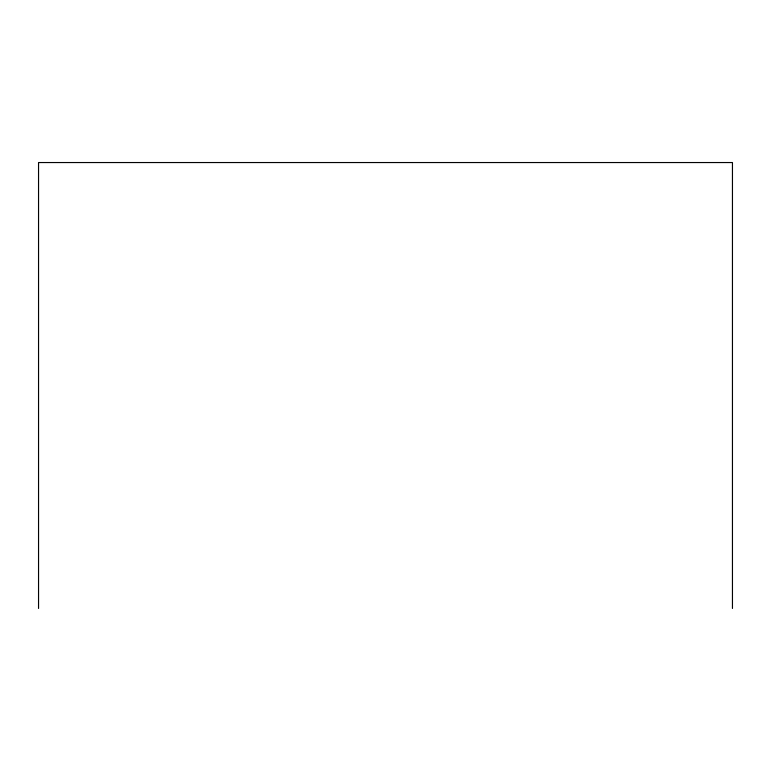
<?xml version="1.0" encoding="UTF-8"?>
<svg xmlns="http://www.w3.org/2000/svg" width="771" height="771" viewBox="0 0 771 771"><rect width="100%" height="100%" fill="white"/><g stroke="black" fill="none" stroke-linecap="round" stroke-linejoin="round"><path stroke-width="1.16" d="M732.45 608.454L732.45 162.546L38.55 162.546L38.55 608.454"/></g></svg>
